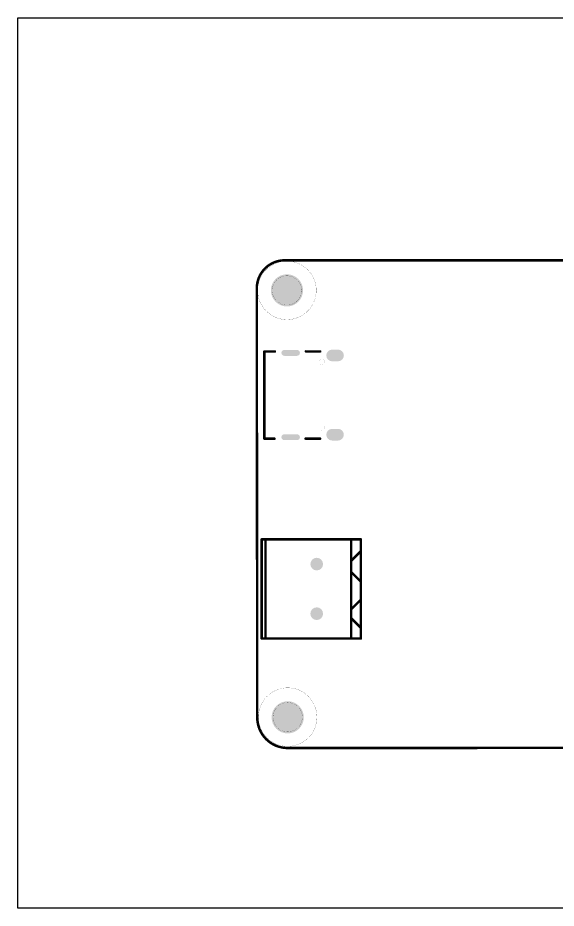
# Model space of a CAD drawing. Header units: inches. Extents: x -321 to 314, y 1 to 115.
# Drawn here: x 19.6 to 74.8, y 1.2 to 92.5 of the extents above; entities that cross this region are included whole.
import ezdxf

# ---------------------------------------------------------------- set-up
doc = ezdxf.new("R2010")
doc.units = ezdxf.units.IN
for name, color, linetype in [('Mechanical1', 6, 'Continuous'), ('PadHoleLayer', 156, 'Continuous'), ('TopOverlay', 2, 'Continuous')]:
    doc.layers.add(name, color=color, linetype=linetype)

# ---------------------------------------------------------------- blocks, each defined once
blk = doc.blocks.new('WJ500V_5_08_2P_34')
at = {"layer": 'PadHoleLayer'}
h = blk.add_hatch(color=156, dxfattribs=at)
edge = h.paths.add_edge_path()
edge.add_arc((-2.353, -0.625), 0.65, 0, 360)
h = blk.add_hatch(color=156, dxfattribs=at)
edge = h.paths.add_edge_path()
edge.add_arc((2.727, -0.625), 0.65, 0, 360)
at = {"layer": 'TopOverlay'}
for points in [[(-4.893, 5.016, 0.254, 0.254, 0), (-4.893, -5.144, 0.254, 0.254, 0)], [(-4.878, 4.618, 0.254, 0.254, 0), (5.267, 4.618, 0.254, 0.254, 0)], [(-4.867, 5.013, 0.254, 0.254, 0), (5.267, 5.013, 0.254, 0.254, 0)], [(5.267, 5.013, 0.254, 0.254, 0), (5.267, -5.147, 0.254, 0.254, 0)], [(-4.849, -4.156, 0.254, 0.254, 0), (5.267, -4.156, 0.254, 0.254, 0)], [(-2.823, -4.165, 0.254, 0.254, 0), (-3.783, -5.125, 0.254, 0.254, 0)], [(-1.893, -4.165, 0.254, 0.254, 0), (-0.933, -5.125, 0.254, 0.254, 0)], [(1.897, -4.183, 0.254, 0.254, 0), (0.937, -5.143, 0.254, 0.254, 0)], [(3.087, -4.183, 0.254, 0.254, 0), (4.047, -5.143, 0.254, 0.254, 0)], [(-4.867, -5.147, 0.254, 0.254, 0), (5.267, -5.147, 0.254, 0.254, 0)]]:
    blk.add_lwpolyline(points, format="xyseb", dxfattribs=at)
for points in [[(-4.957, 5.016, 0.127, 0.127, 1), (-4.83, 5.016, 0.127, 0.127, 1)], [(-4.942, 4.618, 0.127, 0.127, 1), (-4.815, 4.618, 0.127, 0.127, 1)], [(-4.93, 5.013, 0.127, 0.127, 1), (-4.803, 5.013, 0.127, 0.127, 1)], [(5.203, 5.013, 0.127, 0.127, 1), (5.33, 5.013, 0.127, 0.127, 1)], [(5.203, 5.013, 0.127, 0.127, 1), (5.33, 5.013, 0.127, 0.127, 1)], [(5.203, 4.618, 0.127, 0.127, 1), (5.33, 4.618, 0.127, 0.127, 1)], [(-4.913, -4.156, 0.127, 0.127, 1), (-4.786, -4.156, 0.127, 0.127, 1)], [(-2.886, -4.165, 0.127, 0.127, 1), (-2.759, -4.165, 0.127, 0.127, 1)], [(-1.957, -4.165, 0.127, 0.127, 1), (-1.83, -4.165, 0.127, 0.127, 1)], [(1.833, -4.183, 0.127, 0.127, 1), (1.96, -4.183, 0.127, 0.127, 1)], [(3.024, -4.183, 0.127, 0.127, 1), (3.151, -4.183, 0.127, 0.127, 1)], [(5.203, -4.156, 0.127, 0.127, 1), (5.33, -4.156, 0.127, 0.127, 1)], [(-4.957, -5.144, 0.127, 0.127, 1), (-4.83, -5.144, 0.127, 0.127, 1)], [(-4.93, -5.147, 0.127, 0.127, 1), (-4.803, -5.147, 0.127, 0.127, 1)], [(-3.847, -5.125, 0.127, 0.127, 1), (-3.72, -5.125, 0.127, 0.127, 1)], [(-0.996, -5.125, 0.127, 0.127, 1), (-0.869, -5.125, 0.127, 0.127, 1)], [(0.873, -5.143, 0.127, 0.127, 1), (1, -5.143, 0.127, 0.127, 1)], [(3.984, -5.143, 0.127, 0.127, 1), (4.111, -5.143, 0.127, 0.127, 1)], [(5.203, -5.147, 0.127, 0.127, 1), (5.33, -5.147, 0.127, 0.127, 1)], [(5.203, -5.147, 0.127, 0.127, 1), (5.33, -5.147, 0.127, 0.127, 1)]]:
    blk.add_lwpolyline(points, format="xyseb", close=True, dxfattribs=at)
blk = doc.blocks.new('TYPE_C_24P_QT_143_36')
at = {"layer": 'PadHoleLayer'}
h = blk.add_hatch(color=156, dxfattribs=at)
edge = h.paths.add_edge_path()
edge.add_arc((-4.056, 3.256), 0.6, 180, 360)
edge.add_line((-3.456, 3.256), (-3.456, 3.856))
edge.add_arc((-4.056, 3.856), 0.6, 0, 180)
edge.add_line((-4.656, 3.856), (-4.656, 3.256))
h = blk.add_hatch(color=156, dxfattribs=at)
edge = h.paths.add_edge_path()
edge.add_arc((4.064, 3.256), 0.6, 180, 360)
edge.add_line((4.664, 3.256), (4.664, 3.856))
edge.add_arc((4.064, 3.856), 0.6, 0, 180)
edge.add_line((3.464, 3.856), (3.464, 3.256))
h = blk.add_hatch(color=156, dxfattribs=at)
edge = h.paths.add_edge_path()
edge.add_arc((-4.316, -1.644), 0.3, 180, 360)
edge.add_line((-4.016, -1.644), (-4.016, -0.344))
edge.add_arc((-4.316, -0.344), 0.3, 0, 180)
edge.add_line((-4.616, -0.344), (-4.616, -1.644))
h = blk.add_hatch(color=156, dxfattribs=at)
edge = h.paths.add_edge_path()
edge.add_arc((4.324, -1.644), 0.3, 180, 360)
edge.add_line((4.624, -1.644), (4.624, -0.344))
edge.add_arc((4.324, -0.344), 0.3, 0, 180)
edge.add_line((4.024, -0.344), (4.024, -1.644))
at = {"layer": 'Mechanical1'}
for points in [[(-3.121, 2.206, 0.00508, 0.00508, 1), (-3.671, 2.206, 0.00508, 0.00508, 1)], [(-3.673, 2.206, 0.00254, 0.00254, 1), (-3.67, 2.206, 0.00254, 0.00254, 1)], [(-3.123, 2.206, 0.00254, 0.00254, 1), (-3.12, 2.206, 0.00254, 0.00254, 1)], [(3.679, 2.206, 0.00508, 0.00508, 1), (3.129, 2.206, 0.00508, 0.00508, 1)], [(3.127, 2.206, 0.00254, 0.00254, 1), (3.13, 2.206, 0.00254, 0.00254, 1)], [(3.677, 2.206, 0.00254, 0.00254, 1), (3.68, 2.206, 0.00254, 0.00254, 1)]]:
    blk.add_lwpolyline(points, format="xyseb", close=True, dxfattribs=at)
at = {"layer": 'TopOverlay'}
for points in [[(-4.47, 0.559, 0.254, 0.254, 0), (-4.47, 2.032, 0.254, 0.254, 0)], [(4.47, 0.533, 0.254, 0.254, 0), (4.47, 2.032, 0.254, 0.254, 0)], [(-4.466, -3.696, 0.254, 0.254, 0), (-4.466, -2.616, 0.254, 0.254, 0)], [(4.474, -3.696, 0.254, 0.254, 0), (4.474, -2.642, 0.254, 0.254, 0)], [(4.474, -3.696, 0.254, 0.254, 0), (-4.466, -3.696, 0.254, 0.254, 0)]]:
    blk.add_lwpolyline(points, format="xyseb", dxfattribs=at)
for points in [[(-4.534, 2.032, 0.127, 0.127, 1), (-4.407, 2.032, 0.127, 0.127, 1)], [(4.407, 2.032, 0.127, 0.127, 1), (4.534, 2.032, 0.127, 0.127, 1)], [(-4.534, 0.559, 0.127, 0.127, 1), (-4.407, 0.559, 0.127, 0.127, 1)], [(4.407, 0.533, 0.127, 0.127, 1), (4.534, 0.533, 0.127, 0.127, 1)], [(-4.53, -2.616, 0.127, 0.127, 1), (-4.403, -2.616, 0.127, 0.127, 1)], [(4.41, -2.642, 0.127, 0.127, 1), (4.537, -2.642, 0.127, 0.127, 1)], [(-4.53, -3.696, 0.127, 0.127, 1), (-4.403, -3.696, 0.127, 0.127, 1)], [(-4.53, -3.696, 0.127, 0.127, 1), (-4.403, -3.696, 0.127, 0.127, 1)], [(4.41, -3.696, 0.127, 0.127, 1), (4.537, -3.696, 0.127, 0.127, 1)], [(4.41, -3.696, 0.127, 0.127, 1), (4.537, -3.696, 0.127, 0.127, 1)]]:
    blk.add_lwpolyline(points, format="xyseb", close=True, dxfattribs=at)

msp = doc.modelspace()

# ---------------------------------------------------------------- hatches: boundary and pattern name
at = {"layer": 'PadHoleLayer'}
h = msp.add_hatch(color=156, dxfattribs=at)
edge = h.paths.add_edge_path()
edge.add_arc((47.19934, 64.52148), 1.65, 0, 360)
h = msp.add_hatch(color=156, dxfattribs=at)
edge = h.paths.add_edge_path()
edge.add_arc((47.27434, 20.77148), 1.65, 0, 360)

# ---------------------------------------------------------------- linework, layer by layer
msp.add_lwpolyline([(166.65424, 1.21286), (19.61433, 1.21286), (19.61433, 92.4508), (166.65424, 92.4508)], close=True)
at = {"layer": 'Mechanical1'}
for points in [[(44.10421, 64.73367, 0.254, 0.254, -0.41421332), (46.97496, 67.60442, 0.254, 0.254, 0)], [(46.97496, 67.60442, 0.254, 0.254, 0), (141.36877, 67.61148, 0.254, 0.254, 0)], [(55.29934, 67.62148, 0.254, 0.254, 0), (55.30934, 67.61148, 0.254, 0.254, 0)], [(44.10421, 64.73367, 0.254, 0.254, 0), (44.15453, 20.73676, 0.254, 0.254, 0)], [(47.26552, 17.62577, 0.254, 0.254, -0.41421332), (44.15453, 20.73676, 0.254, 0.254, 0)], [(47.26552, 17.62577, 0.254, 0.254, 0), (141.39277, 17.67167, 0.254, 0.254, 0)]]:
    msp.add_lwpolyline(points, format="xyseb", dxfattribs=at)
for points in [[(50.19939, 64.5214, 0.0127, 0.0127, 1), (44.19939, 64.5214, 0.0127, 0.0127, 1)], [(46.91146, 67.60442, 0.127, 0.127, 1), (47.03846, 67.60442, 0.127, 0.127, 1)], [(46.91146, 67.60442, 0.127, 0.127, 1), (47.03846, 67.60442, 0.127, 0.127, 1)], [(55.23584, 67.62148, 0.127, 0.127, 1), (55.36284, 67.62148, 0.127, 0.127, 1)], [(55.24584, 67.61148, 0.127, 0.127, 1), (55.37284, 67.61148, 0.127, 0.127, 1)], [(48.69733, 64.51148, 0.0127, 0.0127, 1), (45.69733, 64.51148, 0.0127, 0.0127, 1)], [(44.04071, 64.73367, 0.127, 0.127, 1), (44.16771, 64.73367, 0.127, 0.127, 1)], [(44.04071, 64.73367, 0.127, 0.127, 1), (44.16771, 64.73367, 0.127, 0.127, 1)], [(44.19622, 64.5214, 0.00635, 0.00635, 1), (44.20257, 64.5214, 0.00635, 0.00635, 1)], [(45.69416, 64.51148, 0.00635, 0.00635, 1), (45.70051, 64.51148, 0.00635, 0.00635, 1)], [(48.69416, 64.51148, 0.00635, 0.00635, 1), (48.70051, 64.51148, 0.00635, 0.00635, 1)], [(50.19622, 64.5214, 0.00635, 0.00635, 1), (50.20257, 64.5214, 0.00635, 0.00635, 1)], [(50.27439, 20.7964, 0.0127, 0.0127, 1), (44.2744, 20.7964, 0.0127, 0.0127, 1)], [(48.77234, 20.78648, 0.0127, 0.0127, 1), (45.77234, 20.78648, 0.0127, 0.0127, 1)], [(44.09103, 20.73676, 0.127, 0.127, 1), (44.21803, 20.73676, 0.127, 0.127, 1)], [(44.09103, 20.73676, 0.127, 0.127, 1), (44.21803, 20.73676, 0.127, 0.127, 1)], [(44.27122, 20.7964, 0.00635, 0.00635, 1), (44.27757, 20.7964, 0.00635, 0.00635, 1)], [(45.76916, 20.78648, 0.00635, 0.00635, 1), (45.77551, 20.78648, 0.00635, 0.00635, 1)], [(48.76916, 20.78648, 0.00635, 0.00635, 1), (48.77551, 20.78648, 0.00635, 0.00635, 1)], [(50.27122, 20.7964, 0.00635, 0.00635, 1), (50.27757, 20.7964, 0.00635, 0.00635, 1)], [(47.20202, 17.62577, 0.127, 0.127, 1), (47.32902, 17.62577, 0.127, 0.127, 1)], [(47.20202, 17.62577, 0.127, 0.127, 1), (47.32902, 17.62577, 0.127, 0.127, 1)]]:
    msp.add_lwpolyline(points, format="xyseb", close=True, dxfattribs=at)

# ---------------------------------------------------------------- block references
for name, p, rotation in [('TYPE_C_24P_QT_143_36', (48.57434, 53.79648), 270), ('WJ500V_5_08_2P_34', (49.62478, 33.74451), 90)]:
    msp.add_blockref(name, p, dxfattribs=dict(rotation=rotation))

doc.saveas('drawing.dxf')
